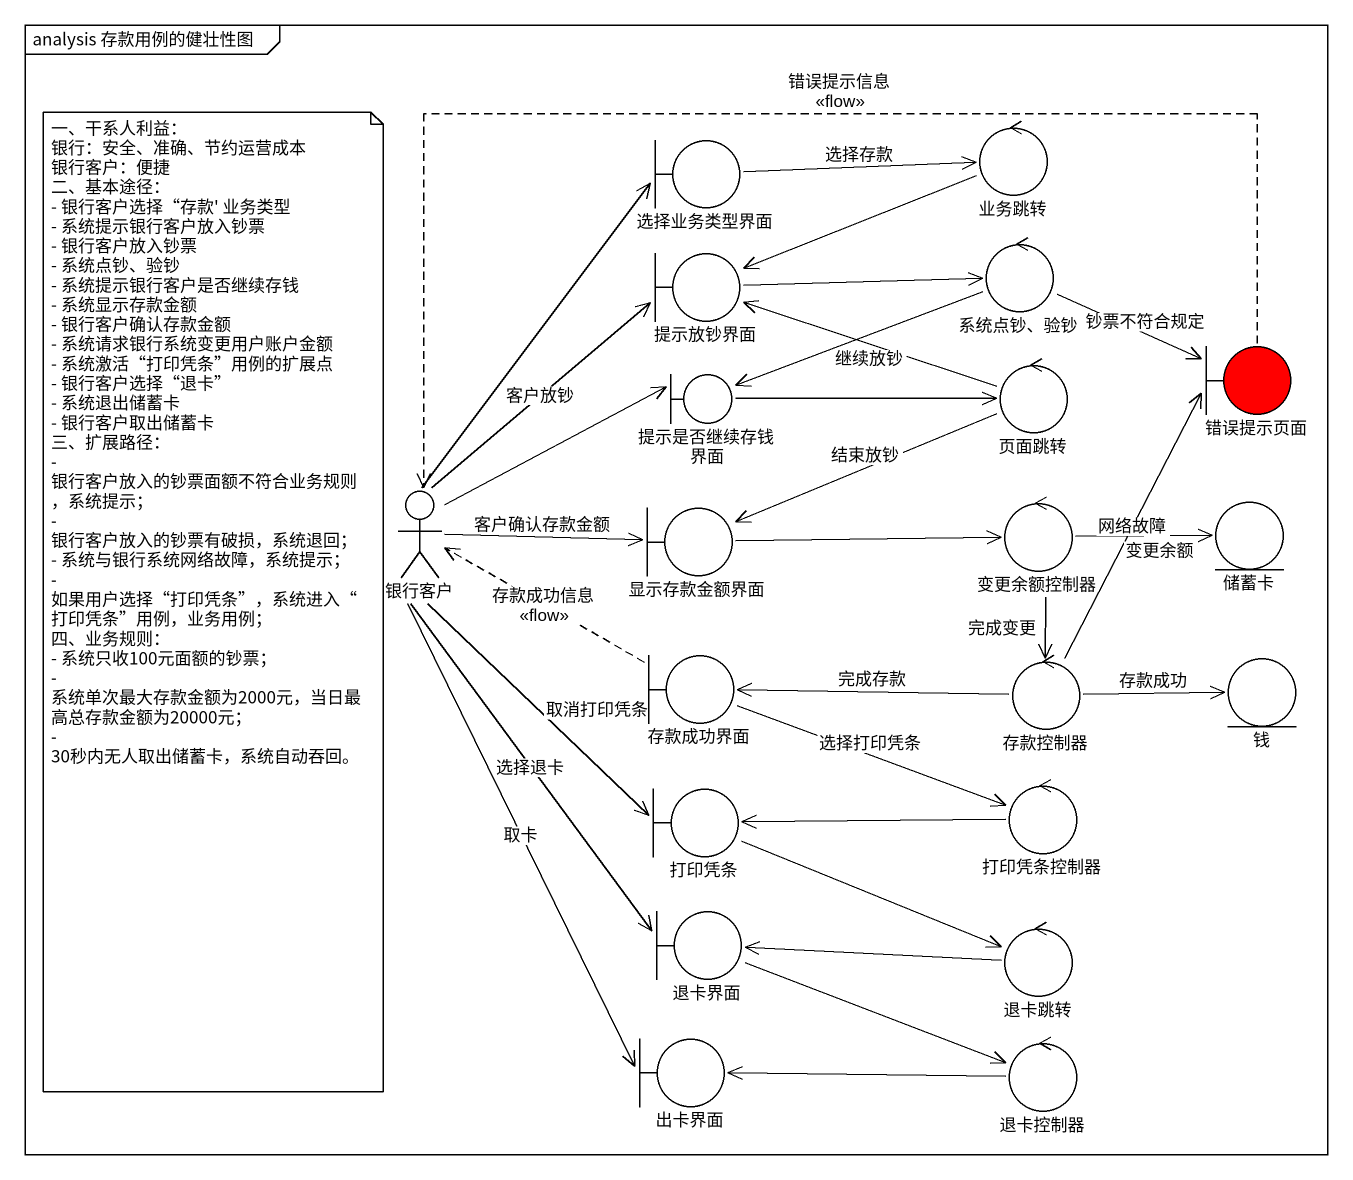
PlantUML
@startuml
mainframe analysis 存款用例的健壮性图
control 业务跳转
boundary 选择业务类型界面
boundary 提示放钞界面
control "系统点钞、验钞" as 系统点钞_验钞
boundary 提示是否继续存钱界面
control 页面跳转
boundary 错误提示页面 #FF0000
actor 银行客户
boundary 显示存款金额界面
control 变更余额控制器
entity 储蓄卡
boundary 存款成功界面
control 存款控制器
entity 钱
boundary 打印凭条
control 打印凭条控制器
boundary 退卡界面
control 退卡跳转
boundary 出卡界面
control 退卡控制器
业务跳转 -left-> 提示放钞界面
选择业务类型界面 -right-> 业务跳转 : 选择存款
提示放钞界面 -right-> 系统点钞_验钞
系统点钞_验钞 -left-> 提示是否继续存钱界面
系统点钞_验钞 -right-> 错误提示页面 : 钞票不符合规定
提示是否继续存钱界面 -right-> 页面跳转
页面跳转 -left-> 提示放钞界面 : 继续放钞
页面跳转 -left-> 显示存款金额界面 : 结束放钞
错误提示页面 .left.> 银行客户 : 错误提示信息\n<<flow>>
银行客户 -up-> 选择业务类型界面
银行客户 -up-> 提示放钞界面 : 客户放钞
银行客户 -right-> 提示是否继续存钱界面
银行客户 -right-> 显示存款金额界面 : 客户确认存款金额
银行客户 --> 打印凭条 : 取消打印凭条
银行客户 --> 退卡界面 : 选择退卡
银行客户 --> 出卡界面 : 取卡
显示存款金额界面 -right-> 变更余额控制器
变更余额控制器 -right-> 储蓄卡 : 变更余额
变更余额控制器 --> 存款控制器 : 完成变更
存款成功界面 .left.> 银行客户 : 存款成功信息\n<<flow>>
存款成功界面 -right-> 打印凭条控制器 : 选择打印凭条
存款控制器 -up-> 错误提示页面 : 网络故障
存款控制器 -left-> 存款成功界面 : 完成存款
存款控制器 -right-> 钱 : 存款成功
打印凭条 -right-> 退卡跳转
打印凭条控制器 -left-> 打印凭条
退卡界面 -right-> 退卡控制器
退卡跳转 -left-> 退卡界面
退卡控制器 -left-> 出卡界面
note as N1
  一、干系人利益：
  银行：安全、准确、节约运营成本
  银行客户：便捷
  二、基本途径：
  - 银行客户选择“存款' 业务类型
  - 系统提示银行客户放入钞票
  - 银行客户放入钞票
  - 系统点钞、验钞
  - 系统提示银行客户是否继续存钱
  - 系统显示存款金额
  - 银行客户确认存款金额
  - 系统请求银行系统变更用户账户金额
  - 系统激活“打印凭条”用例的扩展点
  - 银行客户选择“退卡”
  - 系统退出储蓄卡
  - 银行客户取出储蓄卡
  三、扩展路径：
  - 银行客户放入的钞票面额不符合业务规则，系统提示；
  - 银行客户放入的钞票有破损，系统退回；
  - 系统与银行系统网络故障，系统提示；
  - 如果用户选择“打印凭条”，系统进入“打印凭条”用例，业务用例；
  四、业务规则：
  - 系统只收100元面额的钞票；
  - 系统单次最大存款金额为2000元，当日最高总存款金额为20000元；
  - 30秒内无人取出储蓄卡，系统自动吞回。
end note
@enduml
